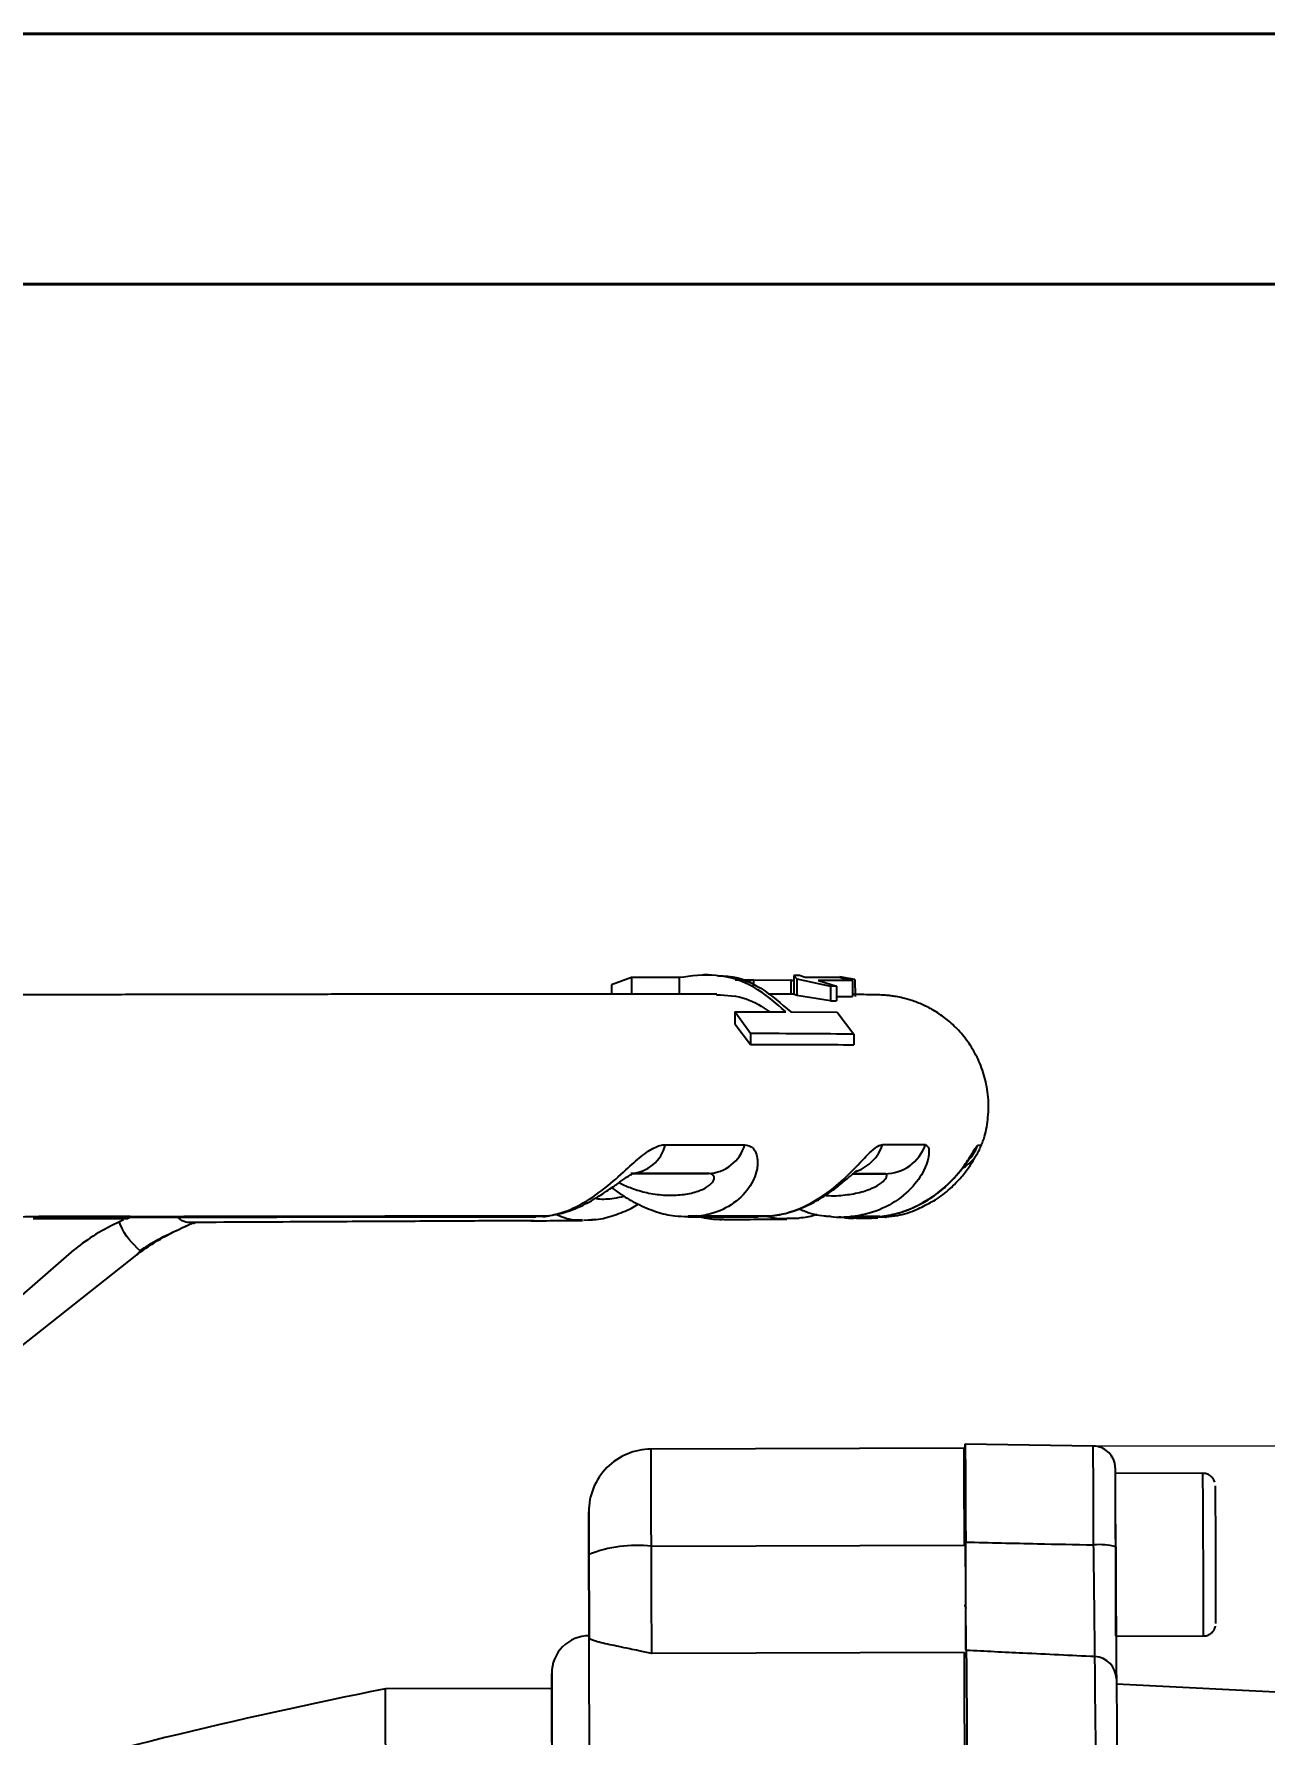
# Model space of a CAD drawing. Header units: millimetres. Extents: x 2320 to 4000, y 933 to 2121.
# Drawn here: x 3563.6 to 3661.9, y 1985.6 to 2121.5 of the extents above; entities that cross this region are included whole.
import ezdxf

# ---------------------------------------------------------------- set-up
doc = ezdxf.new("R2010")
doc.units = ezdxf.units.MM
doc.layers.add('标注', color=3, linetype='Continuous', lineweight=13)
doc.layers.add('粗实线', color=7, linetype='Continuous', lineweight=40)
doc.styles.add('SLDTEXTSTYLE1', font='txt.shx', dxfattribs={"width": 0.7, "bigfont": 'gbcbig.shx'})
doc.dimstyles.new('SLDDIMSTYLE12$0', dxfattribs={"dimtxt": 12, "dimasz": 10, "dimexe": 0, "dimexo": 0.0625, "dimgap": 0.875, "dimtad": 1, "dimdec": 1, "dimlfac": 1.8, "dimrnd": 1e-09, "dimzin": 12, "dimdsep": 46, "dimtxsty": 'SLDTEXTSTYLE1', "dimcen": 0.09, "dimdle": 8.16, "dimclrd": 3, "dimclre": 3, "dimadec": 0, "dimazin": 3, "dimtfac": 1, "dimtdec": 1, "dimtofl": 0, "dimtmove": 0, "dimatfit": 3, "dimfxl": 0, "dimfrac": 2, "dimtolj": 1, "dimlwd": 5, "dimlwe": 5, "dimarcsym": 0})

# ---------------------------------------------------------------- blocks, each defined once
blk = doc.blocks.new('*D58')
at = {"layer": 'Defpoints', "color": 0, "transparency": 16777216}
for p in [(3648.25, 2008.59), (3638.63, 1780.56), (3840.05, 1780.56)]:
    blk.add_point(p, dxfattribs=at)
at = {"layer": '标注', "color": 3, "lineweight": 5, "transparency": 16777216}
blk.add_line((3648.31, 2008.59), (3840.05, 2008.59), dxfattribs=at)
at = {"layer": '标注', "color": 3, "linetype": 'Continuous', "lineweight": 5, "transparency": 16777216}
for p, q in [((3840.05, 1998.59), (3840.05, 1790.56)), ((3638.69, 1780.56), (3840.05, 1780.56))]:
    blk.add_line(p, q, dxfattribs=at)
at = {"layer": '标注', "color": 3, "transparency": 16777216}
for points in [[(3838.39, 1998.59), (3841.72, 1998.59), (3840.05, 2008.59)], [(3838.39, 1790.56), (3841.72, 1790.56), (3840.05, 1780.56)]]:
    blk.add_solid(points, dxfattribs=at)
at = {"layer": '标注', "color": 0, "transparency": 16777216, "insert": (3834.18, 1894.57), "char_height": 10, "attachment_point": 5, "rotation": 90, "style": 'SLDTEXTSTYLE1'}
blk.add_mtext('\\A1;230', dxfattribs=at)

msp = doc.modelspace()

# ---------------------------------------------------------------- linework, layer by layer
at = {"color": 7, "linetype": 'Continuous', "lineweight": 25}
for p, q in [((3611.339, 2046.029), (3609.743, 2045.46)), ((3609.743, 2045.46), (3609.745, 2044.712)), ((3615.145, 2046.03), (3611.339, 2046.029)), ((3611.339, 2046.029), (3611.344, 2044.712)), ((3615.145, 2046.03), (3615.149, 2044.711)), ((3619.639, 2045.851), (3621.098, 2045.864)), ((3621.098, 2045.864), (3620.341, 2045.617)), ((3621.098, 2045.864), (3621.099, 2045.365)), ((3624.085, 2045.821), (3621.098, 2045.8)), ((3624.085, 2045.821), (3624.089, 2044.699)), ((3624.31, 2045.745), (3624.085, 2045.821)), ((3624.308, 2046.194), (3624.566, 2045.922)), ((3624.77, 2046.193), (3624.308, 2046.194)), ((3624.308, 2046.194), (3624.313, 2044.696)), ((3624.566, 2045.922), (3627.262, 2045.35)), ((3624.566, 2045.922), (3624.57, 2044.594)), ((3625.239, 2046.053), (3624.77, 2046.193)), ((3628.009, 2046.038), (3625.239, 2046.053)), ((3629.014, 2045.79), (3626.262, 2045.808)), ((3626.262, 2045.808), (3626.295, 2045.799)), ((3626.295, 2045.799), (3627.727, 2045.348)), ((3627.727, 2045.348), (3627.262, 2045.35)), ((3627.262, 2045.35), (3627.265, 2044.18)), ((3627.727, 2045.348), (3627.73, 2044.179)), ((3629.209, 2045.884), (3627.99, 2046.08)), ((3628.009, 2046.038), (3629.014, 2045.79)), ((3629.014, 2045.79), (3629.018, 2044.508)), ((3629.209, 2045.884), (3629.213, 2044.52)), ((3624.57, 2044.594), (3624.341, 2044.685)), ((3627.265, 2044.18), (3624.57, 2044.594)), ((3627.265, 2044.18), (3627.73, 2044.179)), ((3627.729, 2044.514), (3629.018, 2044.508)), ((3620.858, 2041.567), (3619.613, 2043.301)), ((3619.613, 2043.301), (3623.674, 2043.283)), ((3619.613, 2043.301), (3619.616, 2042.346)), ((3624.078, 2043.282), (3627.79, 2043.262)), ((3627.79, 2043.262), (3629.106, 2041.51)), ((3619.616, 2042.346), (3620.861, 2040.678)), ((3620.858, 2041.567), (3620.861, 2040.678)), ((3629.106, 2041.51), (3629.108, 2040.669)), ((3611.503, 2030.345), (3617.49, 2030.37)), ((3629.044, 2030.338), (3631.614, 2030.347)), ((3563.495, 2026.767), (3571.074, 2026.783)), ((3570.94, 2026.946), (3564.352, 2026.933)), ((3564.352, 2026.933), (3564.363, 2026.808)), ((3564.363, 2026.808), (3570.728, 2026.825)), ((3570.728, 2026.825), (3570.94, 2026.946)), ((3571.28, 2026.901), (3571.074, 2026.783)), ((3576.298, 2026.368), (3576.509, 2026.485)), ((3576.356, 2026.459), (3576.298, 2026.368)), ((3604.155, 2026.95), (3604.427, 2026.952)), ((3604.427, 2026.952), (3604.754, 2026.989)), ((3604.754, 2026.989), (3604.509, 2026.962)), ((3607.498, 2026.643), (3608.257, 2026.684)), ((3607.896, 2026.665), (3608.221, 2026.667)), ((3608.448, 2026.695), (3608.137, 2026.657)), ((3608.221, 2026.667), (3608.448, 2026.695)), ((3616.679, 2026.956), (3615.878, 2026.95)), ((3616.531, 2026.99), (3616.679, 2026.956)), ((3616.757, 2026.965), (3616.531, 2026.99)), ((3616.679, 2026.956), (3622.354, 2026.951)), ((3622.435, 2026.96), (3616.757, 2026.965)), ((3622.354, 2026.951), (3622.561, 2026.983)), ((3624.551, 2026.776), (3623.763, 2026.771)), ((3624.741, 2026.81), (3624.551, 2026.776)), ((3624.602, 2026.813), (3624.919, 2026.853)), ((3624.633, 2026.785), (3624.741, 2026.81)), ((3627.913, 2026.922), (3628.226, 2026.888)), ((3628.941, 2026.962), (3628.975, 2026.931)), ((3629.053, 2026.94), (3628.941, 2026.962)), ((3631.661, 2026.87), (3631.043, 2026.865)), ((3631.127, 2026.913), (3631.157, 2026.922)), ((3631.738, 2026.901), (3631.661, 2026.87)), ((3631.68, 2026.878), (3631.74, 2026.879)), ((3631.74, 2026.879), (3631.738, 2026.901)), ((3544.784, 2005.18), (3566.789, 2024.257)), ((3547.878, 2004.936), (3571.784, 2023.865)), ((3567.067, 2024.502), (3566.79, 2024.258)), ((3571.785, 2023.865), (3572.057, 2024.201)), ((3571.785, 2023.865), (3572.082, 2024.104)), ((3648.25, 2008.586), (3638.018, 2008.733)), ((3637.909, 2008.411), (3612.909, 2008.332)), ((3657.025, 2006.402), (3650.025, 2006.38)), ((3657.978, 2005.687), (3657.905, 2005.885)), ((3638.036, 2003.842), (3637.924, 2003.842)), ((3612.934, 2000.567), (3637.934, 2000.646)), ((3637.949, 1995.842), (3638.061, 1995.843)), ((3650.066, 1993.38), (3657.066, 1993.402)), ((3637.961, 1992.067), (3612.961, 1991.988)), ((3638.07, 1991.938), (3637.965, 1991.969)), ((3604.969, 1989.212), (3591.675, 1989.17)), ((3801.357, 1982.092), (3650.111, 1989.542))]:
    msp.add_line(p, q, dxfattribs=at)
at = {"color": 7, "linetype": 'Continuous', "lineweight": 25, "flags": 128}
for points in [[(3614.06, 2032.675), (3614.898, 2032.675), (3615.722, 2032.675), (3616.533, 2032.675), (3617.332, 2032.675), (3618.117, 2032.675), (3618.889, 2032.675), (3619.648, 2032.675), (3620.393, 2032.675)], [(3617.49, 2030.37), (3616.761, 2030.37), (3616.019, 2030.37), (3615.264, 2030.37), (3614.496, 2030.37), (3613.716, 2030.37), (3612.922, 2030.37), (3612.116, 2030.37), (3611.297, 2030.369)], [(3638.02, 2003.842), (3638.019, 2004.385), (3638.016, 2005.86), (3638.014, 2007.077), (3638.014, 2007.985), (3638.015, 2008.545), (3638.018, 2008.733), (3638.022, 2008.54), (3638.027, 2007.976), (3638.032, 2007.064), (3638.038, 2005.843), (3638.045, 2004.366), (3638.051, 2002.695), (3638.058, 2000.902)], [(3612.934, 2000.567), (3612.928, 2002.352), (3612.923, 2004.013), (3612.918, 2005.48), (3612.914, 2006.689), (3612.912, 2007.591), (3612.91, 2008.147), (3612.909, 2008.332)], [(3650.05, 1995.88), (3650.052, 1995.435), (3650.057, 1994.461), (3650.061, 1993.779), (3650.065, 1993.427), (3650.067, 1993.422), (3650.069, 1993.765), (3650.069, 1994.438), (3650.068, 1995.405), (3650.066, 1996.613), (3650.063, 1997.996), (3650.058, 1999.482), (3650.053, 2000.989), (3650.048, 2002.436), (3650.043, 2003.745), (3650.037, 2004.846), (3650.033, 2005.68), (3650.031, 2005.94)], [(3638.059, 1995.593), (3638.061, 1995.78), (3638.061, 1996.328), (3638.06, 1997.188), (3638.058, 1998.285), (3638.054, 1999.52), (3638.05, 2000.783), (3638.046, 2001.963), (3638.041, 2002.954), (3638.037, 2003.669), (3638.034, 2004.044), (3638.032, 2004.046), (3638.031, 2003.842)], [(3612.961, 1991.988), (3612.96, 1992.382), (3612.958, 1993.014), (3612.955, 1993.869), (3612.952, 1994.926), (3612.948, 1996.156), (3612.943, 1997.53), (3612.939, 1999.013), (3612.934, 2000.567)], [(3638.056, 1995.843), (3638.057, 1995.783), (3638.059, 1995.593)], [(3607.957, 1993.218), (3607.957, 1993.307), (3607.956, 1993.37), (3607.956, 1993.406), (3607.956, 1993.417)], [(3607.984, 1984.674), (3607.977, 1986.951), (3607.971, 1988.895), (3607.965, 1990.499), (3607.962, 1991.757), (3607.959, 1992.665), (3607.957, 1993.218)], [(3638.099, 1992.241), (3638.113, 1991.008), (3638.128, 1989.416), (3638.144, 1987.468), (3638.161, 1985.174), (3638.179, 1982.541), (3638.197, 1979.579), (3638.216, 1976.3), (3638.236, 1972.715), (3638.256, 1968.838), (3638.277, 1964.684), (3638.298, 1960.268), (3638.319, 1955.607), (3638.34, 1950.718), (3638.362, 1945.62), (3638.384, 1940.331), (3638.406, 1934.872), (3638.427, 1929.262), (3638.448, 1923.524), (3638.47, 1917.678), (3638.49, 1911.747)], [(3648.784, 1911.658), (3648.763, 1917.561), (3648.742, 1923.378), (3648.721, 1929.088), (3648.7, 1934.67), (3648.678, 1940.102), (3648.656, 1945.365), (3648.635, 1950.438), (3648.613, 1955.303), (3648.592, 1959.941), (3648.571, 1964.335), (3648.551, 1968.469), (3648.531, 1972.326), (3648.511, 1975.893), (3648.492, 1979.155), (3648.474, 1982.102), (3648.456, 1984.721), (3648.44, 1987.003), (3648.424, 1988.939), (3648.409, 1990.522), (3648.395, 1991.747)], [(3650.106, 1989.982), (3650.119, 1988.78), (3650.134, 1987.225), (3650.15, 1985.324), (3650.166, 1983.084), (3650.183, 1980.513), (3650.201, 1977.62), (3650.22, 1974.417), (3650.239, 1970.916), (3650.259, 1967.129), (3650.279, 1963.071), (3650.299, 1958.758), (3650.32, 1954.204), (3650.341, 1949.428), (3650.362, 1944.448), (3650.384, 1939.281), (3650.405, 1933.948), (3650.426, 1928.468), (3650.447, 1922.862), (3650.467, 1917.151), (3650.488, 1911.357)], [(3591.692, 1983.905), (3591.686, 1985.643), (3591.682, 1987.04), (3591.679, 1988.089), (3591.676, 1988.787), (3591.675, 1989.131), (3591.675, 1989.17)], [(3604.983, 1984.876), (3604.978, 1986.438), (3604.974, 1987.656), (3604.972, 1988.527), (3604.97, 1989.046), (3604.969, 1989.212)]]:
    msp.add_lwpolyline(points, dxfattribs=at)
at = {"color": 7, "linetype": 'Continuous', "lineweight": 25}
for centre, radius, start, end in [((3611.105, 2033.408), 3.045, 273.61426, 346.05263), ((3617.346, 2033.531), 3.165, 272.60164, 344.30287), ((3628.141, 2033.796), 3.463, 290.28626, 340.90491), ((3627.325, 263.311), 1769.357, 89.756818, 89.867599), ((3631.572, 2033.809), 3.462, 270.69377, 340.47257), ((3635.68, 2033.869), 3.562, 318.96421, 339.37274), ((3639.085, 2031.247), 1.369, 80.42439, 93.03813), ((3624.679, 408.088), 1622.274, 89.75509, 89.842169), ((3570.446, 2023.739), 1.676, 12.57601, 16.01971), ((3612.925, 2003.332), 5, 90.18036, 180.18036), ((2701.791, 1999.872), 946.499, 0.048893, 0.527554), ((2273.963, 1995.557), 1383.105, 359.910754, 0.449286), ((1542.055, 1994.243), 2108.01, 0.170586, 0.315836), ((2365.765, 1995.842), 1292.299, 359.936319, 0.424018), ((2778.951, 1997.143), 871.108, 359.916926, 0.443114), ((3611.736, 1990.284), 10.353, 83.35892, 111.53776), ((3648.739, 1995.827), 4.873, 74.3176, 95.28582), ((3607.966, 1990.417), 3, 90.18036, 180.18036), ((3648.321, 1989.964), 1.784, 0.56874, 87.64469), ((3672.766, 1580.39), 416.745, 101.22027, 111.15509)]:
    msp.add_arc(centre, radius, start, end, dxfattribs=at)
for points, knots in [([(3623.674, 2043.283), (3622.857, 2044.011), (3621.223, 2045.466), (3618.155, 2046.416), (3616.128, 2046.156), (3615.145, 2046.03)], [0, 0, 0, 0, 0.3398767, 0.6797801, 1, 1, 1, 1]), ([(3617.481, 2046.257), (3617.402, 2046.257), (3617.285, 2046.258), (3617.148, 2046.258), (3617.103, 2046.258)], [0, 0, 0, 0, 0.6751357, 1, 1, 1, 1]), ([(3618.235, 2046.156), (3618.378, 2046.165), (3619.569, 2046.243), (3621.727, 2045.345), (3623.31, 2043.955), (3624.078, 2043.282)], [0, 0, 0, 0, 0.0656886, 0.5467379, 1, 1, 1, 1]), ([(3618.153, 2044.709), (3617.522, 2044.71), (3615.96, 2044.711), (3613.143, 2044.712), (3609.752, 2044.713), (3606.083, 2044.712), (3602.156, 2044.709), (3597.977, 2044.706), (3593.556, 2044.702), (3588.902, 2044.696), (3584.026, 2044.69), (3578.938, 2044.682), (3573.649, 2044.673), (3568.172, 2044.663), (3562.518, 2044.652), (3556.7, 2044.64), (3550.73, 2044.627), (3544.622, 2044.613), (3538.389, 2044.598), (3532.046, 2044.582), (3525.606, 2044.566), (3519.083, 2044.548), (3512.492, 2044.53), (3505.847, 2044.511), (3499.163, 2044.491), (3492.455, 2044.471), (3485.738, 2044.449), (3479.027, 2044.428), (3472.336, 2044.406), (3465.68, 2044.383), (3459.074, 2044.36), (3452.532, 2044.336), (3446.07, 2044.313), (3439.701, 2044.289), (3433.439, 2044.264), (3427.299, 2044.24), (3421.293, 2044.215), (3415.435, 2044.191), (3409.739, 2044.166), (3404.216, 2044.141), (3398.879, 2044.117), (3393.74, 2044.093), (3388.809, 2044.069), (3384.099, 2044.045), (3379.618, 2044.021), (3375.378, 2043.998), (3371.387, 2043.975), (3367.655, 2043.953), (3364.188, 2043.931), (3360.996, 2043.91), (3358.084, 2043.89), (3355.459, 2043.87), (3353.125, 2043.85), (3351.088, 2043.832), (3349.351, 2043.814), (3347.913, 2043.797), (3346.776, 2043.781), (3345.903, 2043.763), (3345.47, 2043.752), (3345.047, 2043.73), (3344.711, 2043.703), (3344.291, 2043.652), (3343.773, 2043.564), (3343.059, 2043.392), (3342.174, 2043.089), (3341.168, 2042.605), (3340.12, 2041.915), (3339.098, 2041.003), (3338.173, 2039.862), (3337.422, 2038.526), (3336.902, 2037.045), (3336.641, 2035.434), (3336.683, 2033.787), (3337.024, 2032.204), (3337.597, 2030.799), (3338.345, 2029.585), (3339.217, 2028.565), (3340.162, 2027.738), (3341.133, 2027.099), (3342.074, 2026.636), (3342.921, 2026.33), (3343.626, 2026.147), (3344.154, 2026.049), (3344.45, 2026.008), (3344.547, 2025.998), (3344.566, 2025.996)], [0, 0, 0, 0, 0.0110684, 0.0273711, 0.0436679, 0.0599607, 0.0762506, 0.0925385, 0.1088249, 0.12511, 0.1413943, 0.1576779, 0.1739609, 0.1902435, 0.2065257, 0.2228075, 0.2390892, 0.2553706, 0.2716519, 0.287933, 0.304214, 0.320495, 0.3367758, 0.3530566, 0.3693373, 0.3856181, 0.4018988, 0.4181795, 0.4344602, 0.4507409, 0.4670217, 0.4833025, 0.4995834, 0.5158643, 0.5321454, 0.5484266, 0.5647079, 0.5809894, 0.5972711, 0.613553, 0.6298353, 0.6461179, 0.662401, 0.6786847, 0.694969, 0.7112543, 0.7275406, 0.7438285, 0.7601184, 0.7764109, 0.7927073, 0.8090091, 0.8253193, 0.8416426, 0.8579882, 0.874375, 0.8908477, 0.9075372, 0.9250134, 0.9304388, 0.9336287, 0.9354293, 0.9371416, 0.9389823, 0.9413668, 0.9441481, 0.9471667, 0.9505105, 0.9540906, 0.9578127, 0.9616135, 0.9654544, 0.9696284, 0.9735231, 0.9771757, 0.9806185, 0.9838633, 0.9869091, 0.9897422, 0.9923293, 0.9945963, 0.9964557, 0.998026, 0.9996193, 1, 1, 1, 1]), ([(3618.147, 2044.654), (3618.954, 2044.621), (3620.487, 2044.558), (3621.801, 2043.696), (3622.423, 2043.289)], [0, 0, 0, 0, 0.52676, 1, 1, 1, 1]), ([(3624.342, 2044.698), (3624.191, 2044.699), (3623.584, 2044.701), (3622.835, 2044.702), (3622.271, 2044.703)], [0, 0, 0, 0, 0.2477954, 1, 1, 1, 1]), ([(3631.655, 2044.616), (3631.533, 2044.624), (3631.287, 2044.641), (3631.036, 2044.648), (3630.633, 2044.659), (3630.021, 2044.668), (3629.335, 2044.674), (3629.017, 2044.677)], [0, 0, 0, 0, 0.095523, 0.192934, 0.3993126, 0.7212411, 1, 1, 1, 1]), ([(3639.278, 2032.577), (3639.332, 2032.698), (3639.603, 2033.3), (3639.831, 2034.482), (3639.932, 2036.089), (3639.719, 2037.684), (3639.244, 2039.17), (3638.568, 2040.471), (3637.746, 2041.579), (3636.828, 2042.492), (3635.862, 2043.214), (3634.9, 2043.755), (3634.003, 2044.128), (3633.231, 2044.361), (3632.62, 2044.494), (3632.169, 2044.564), (3631.854, 2044.6), (3631.723, 2044.611), (3631.655, 2044.616)], [0, 0, 0, 0, 0.0224033, 0.1107529, 0.1996642, 0.2922655, 0.3789402, 0.4605091, 0.5374297, 0.6098026, 0.6774495, 0.7398445, 0.7957765, 0.8429996, 0.8814778, 0.9170424, 0.9568281, 1, 1, 1, 1]), ([(3629.106, 2041.51), (3627.888, 2041.519), (3625.448, 2041.537), (3622.39, 2041.557), (3620.858, 2041.567)], [0, 0, 0, 0, 0.4988716, 1, 1, 1, 1]), ([(3620.861, 2040.678), (3622.209, 2040.677), (3624.91, 2040.675), (3627.514, 2040.672), (3628.835, 2040.669), (3629.108, 2040.669)], [0, 0, 0, 0, 0.4414628, 0.8844871, 1, 1, 1, 1]), ([(3604.509, 2026.962), (3604.73, 2026.998), (3605.631, 2027.143), (3607.249, 2027.788), (3609.184, 2029.115), (3610.797, 2030.569), (3611.923, 2031.593), (3612.825, 2032.269), (3613.492, 2032.623), (3613.916, 2032.662), (3614.06, 2032.675)], [0, 0, 0, 0, 0.0622967, 0.2544254, 0.4482378, 0.6229599, 0.7582503, 0.8249276, 0.9404672, 1, 1, 1, 1]), ([(3620.393, 2032.675), (3620.638, 2032.618), (3620.974, 2032.54), (3621.371, 2031.954), (3621.47, 2031.323), (3621.306, 2030.287), (3620.789, 2029.115), (3619.387, 2027.789), (3617.895, 2027.147), (3616.976, 2027), (3616.757, 2026.965)], [0, 0, 0, 0, 0.1281763, 0.1753176, 0.3410351, 0.3773525, 0.5525415, 0.7468717, 0.9395136, 1, 1, 1, 1]), ([(3622.435, 2026.96), (3622.673, 2026.995), (3623.681, 2027.142), (3625.452, 2027.782), (3627.471, 2029.109), (3629.002, 2030.562), (3629.943, 2031.584), (3630.622, 2032.259), (3631.076, 2032.612), (3631.328, 2032.65), (3631.414, 2032.663)], [0, 0, 0, 0, 0.0596207, 0.2522975, 0.446663, 0.6218836, 0.7575601, 0.8244278, 0.9402973, 1, 1, 1, 1]), ([(3634.835, 2032.651), (3634.945, 2032.594), (3635.096, 2032.515), (3635.152, 2031.928), (3635.02, 2031.296), (3634.55, 2030.259), (3633.74, 2029.087), (3632.01, 2027.761), (3630.307, 2027.122), (3629.29, 2026.975), (3629.053, 2026.94)], [0, 0, 0, 0, 0.128421, 0.1756524, 0.3416863, 0.3780729, 0.5535965, 0.748298, 0.9413079, 1, 1, 1, 1]), ([(3631.206, 2026.921), (3631.45, 2026.955), (3632.501, 2027.103), (3634.31, 2027.74), (3636.274, 2029.065), (3637.617, 2030.517), (3638.309, 2031.538), (3638.72, 2032.212), (3638.929, 2032.565), (3638.992, 2032.601), (3639.013, 2032.614)], [0, 0, 0, 0, 0.0583818, 0.2513124, 0.4459339, 0.6213853, 0.7572406, 0.8241965, 0.9402186, 1, 1, 1, 1]), ([(3637.819, 2030.821), (3637.891, 2030.86), (3638.179, 2031.015), (3638.646, 2031.463), (3639.087, 2032.018), (3639.226, 2032.442), (3639.272, 2032.581)], [0, 0, 0, 0, 0.1098117, 0.4367008, 0.8138713, 1, 1, 1, 1]), ([(3604.648, 2026.979), (3605.088, 2027.054), (3605.997, 2027.208), (3607.329, 2027.743), (3608.595, 2028.44), (3609.654, 2029.157), (3610.491, 2029.759), (3611.062, 2030.143), (3611.43, 2030.357), (3611.556, 2030.4), (3611.526, 2030.394), (3611.52, 2030.392)], [0, 0, 0, 0, 0.1546631, 0.3201764, 0.4853736, 0.6359501, 0.7419072, 0.8393548, 0.9077958, 0.9795367, 1, 1, 1, 1]), ([(3622.479, 2026.978), (3622.929, 2027.045), (3623.884, 2027.188), (3625.277, 2027.718), (3626.592, 2028.429), (3627.698, 2029.213), (3628.557, 2029.923), (3629.09, 2030.382), (3629.384, 2030.613), (3629.398, 2030.623), (3629.404, 2030.626)], [0, 0, 0, 0, 0.1518535, 0.3217939, 0.4888299, 0.6436787, 0.7766944, 0.8856962, 0.9561426, 1, 1, 1, 1]), ([(3634.806, 2028.156), (3635.002, 2028.263), (3635.626, 2028.601), (3636.486, 2029.326), (3637.34, 2030.196), (3637.903, 2030.911), (3638.229, 2031.375), (3638.359, 2031.559), (3638.348, 2031.545), (3638.345, 2031.542)], [0, 0, 0, 0, 0.1031835, 0.327259, 0.5349571, 0.7272753, 0.8633776, 0.9681747, 1, 1, 1, 1]), ([(3635.253, 2028.062), (3635.336, 2028.103), (3635.86, 2028.362), (3636.676, 2029.02), (3637.618, 2029.939), (3638.29, 2030.808), (3638.693, 2031.449), (3638.812, 2031.665), (3638.845, 2031.726)], [0, 0, 0, 0, 0.0444842, 0.2809703, 0.513973, 0.7245857, 0.9224641, 1, 1, 1, 1]), ([(3609.76, 2029.238), (3610.017, 2029.052), (3610.66, 2028.587), (3611.856, 2027.885), (3613.29, 2027.293), (3614.656, 2026.953), (3615.497, 2026.944), (3615.84, 2026.94)], [0, 0, 0, 0, 0.1454076, 0.3649113, 0.6112803, 0.8414821, 1, 1, 1, 1]), ([(3610.344, 2029.65), (3610.407, 2029.618), (3610.763, 2029.436), (3611.584, 2029.095), (3612.771, 2028.766), (3614.087, 2028.605), (3615.385, 2028.648), (3616.543, 2028.883), (3617.43, 2029.272), (3617.917, 2029.734), (3617.977, 2030.054), (3617.87, 2030.273), (3617.698, 2030.362), (3617.523, 2030.369), (3617.49, 2030.37)], [0, 0, 0, 0, 0.0193919, 0.1098729, 0.2227186, 0.3520096, 0.4829803, 0.6051243, 0.717075, 0.8072624, 0.8781643, 0.9075764, 0.9824053, 1, 1, 1, 1]), ([(3626.833, 2028.631), (3626.876, 2028.626), (3627.415, 2028.56), (3628.407, 2028.636), (3629.726, 2028.855), (3630.792, 2029.248), (3631.479, 2029.709), (3631.712, 2030.03), (3631.772, 2030.249), (3631.72, 2030.339), (3631.631, 2030.346), (3631.614, 2030.347)], [0, 0, 0, 0, 0.0173765, 0.2159827, 0.4012039, 0.5709679, 0.7077298, 0.8152466, 0.8598474, 0.9733192, 1, 1, 1, 1]), ([(3608.332, 2026.688), (3608.397, 2026.691), (3608.946, 2026.716), (3609.965, 2027.024), (3611.087, 2027.45), (3611.699, 2027.814), (3611.878, 2027.92)], [0, 0, 0, 0, 0.0523402, 0.4483993, 0.8389377, 1, 1, 1, 1]), ([(3608.448, 2028.387), (3608.518, 2028.376), (3608.986, 2028.302), (3609.771, 2028.345), (3610.495, 2028.497), (3610.77, 2028.555)], [0, 0, 0, 0, 0.0979895, 0.6563286, 1, 1, 1, 1]), ([(3631.206, 2026.938), (3631.668, 2027.007), (3632.651, 2027.153), (3633.874, 2027.596), (3634.56, 2028.008), (3634.806, 2028.156)], [0, 0, 0, 0, 0.36357638, 0.7722098, 1, 1, 1, 1]), ([(3631.736, 2026.914), (3632.024, 2026.942), (3632.842, 2027.019), (3634.049, 2027.407), (3634.88, 2027.859), (3635.253, 2028.062)], [0, 0, 0, 0, 0.23062256, 0.65492981, 1, 1, 1, 1]), ([(3563.642, 2026.896), (3561.527, 2026.891), (3557.291, 2026.882), (3552.872, 2026.871), (3550.66, 2026.866)], [0, 0, 0, 0, 0.4993344, 1, 1, 1, 1]), ([(3564.352, 2026.933), (3564.272, 2026.932), (3564.111, 2026.93), (3563.856, 2026.914), (3563.706, 2026.901), (3563.642, 2026.896)], [0, 0, 0, 0, 0.3631012, 0.7286878, 1, 1, 1, 1]), ([(3563.642, 2026.896), (3563.741, 2026.875), (3563.991, 2026.82), (3564.223, 2026.813), (3564.363, 2026.808)], [0, 0, 0, 0, 0.3958954, 1, 1, 1, 1]), ([(3570.721, 2026.656), (3570.034, 2026.324), (3568.579, 2025.621), (3567.589, 2024.888), (3567.067, 2024.502)], [0, 0, 0, 0, 0.47250817, 1, 1, 1, 1]), ([(3572.057, 2024.201), (3571.456, 2024.763), (3570.824, 2025.354), (3570.416, 2026.436), (3570.396, 2026.489)], [0, 0, 0, 0, 0.9502721, 1, 1, 1, 1]), ([(3570.728, 2026.825), (3570.846, 2026.83), (3571.051, 2026.838), (3571.213, 2026.89), (3571.283, 2026.912)], [0, 0, 0, 0, 0.5731343, 1, 1, 1, 1]), ([(3571.283, 2026.912), (3571.281, 2026.914), (3571.273, 2026.922), (3571.219, 2026.936), (3571.088, 2026.945), (3570.981, 2026.945), (3570.94, 2026.946)], [0, 0, 0, 0, 0.0879745, 0.4367096, 0.7861811, 1, 1, 1, 1]), ([(3571.143, 2026.872), (3572.215, 2026.874), (3575.696, 2026.881), (3581.372, 2026.891), (3587.956, 2026.901), (3593.685, 2026.909), (3597.015, 2026.913), (3598.451, 2026.914)], [0, 0, 0, 0, 0.1060467, 0.3446078, 0.5841048, 0.8206023, 1, 1, 1, 1]), ([(3598.384, 2026.914), (3597.042, 2026.913), (3593.872, 2026.91), (3588.399, 2026.902), (3582.049, 2026.892), (3576.248, 2026.882), (3572.53, 2026.875), (3571.151, 2026.873)], [0, 0, 0, 0, 0.1682541, 0.3975565, 0.6302285, 0.8629006, 1, 1, 1, 1]), ([(3571.28, 2026.901), (3573.375, 2026.905), (3577.572, 2026.913), (3584.58, 2026.926), (3592.188, 2026.938), (3599.091, 2026.947), (3602.956, 2026.951), (3604.427, 2026.952)], [0, 0, 0, 0, 0.1665134, 0.3335205, 0.5873875, 0.8430166, 1, 1, 1, 1]), ([(3604.509, 2026.962), (3601.673, 2026.959), (3595.975, 2026.954), (3587.171, 2026.941), (3578.899, 2026.927), (3573.825, 2026.917), (3571.283, 2026.912)], [0, 0, 0, 0, 0.2970422, 0.5969281, 0.7980268, 1, 1, 1, 1]), ([(3572.057, 2024.201), (3572.506, 2024.502), (3573.439, 2025.127), (3575.025, 2025.846), (3576.024, 2026.311), (3576.34, 2026.458)], [0, 0, 0, 0, 0.3877953, 0.80600492, 1, 1, 1, 1]), ([(3572.082, 2024.104), (3572.659, 2024.497), (3573.837, 2025.298), (3575.5, 2026.066), (3576.348, 2026.458)], [0, 0, 0, 0, 0.4901607, 1, 1, 1, 1]), ([(3576.342, 2026.458), (3575.925, 2026.441), (3575.483, 2026.423), (3575.119, 2026.856), (3575.099, 2026.88)], [0, 0, 0, 0, 0.9445287, 1, 1, 1, 1]), ([(3603.568, 2026.6), (3601.77, 2026.59), (3598.17, 2026.569), (3592.189, 2026.537), (3585.048, 2026.5), (3579.543, 2026.473), (3576.348, 2026.458)], [0, 0, 0, 0, 0.2273243, 0.4550912, 0.6837518, 1, 1, 1, 1]), ([(3598.186, 2026.906), (3599.369, 2026.907), (3601.284, 2026.909), (3603.03, 2026.91), (3603.697, 2026.91)], [0, 0, 0, 0, 0.6180929, 1, 1, 1, 1]), ([(3603.296, 2026.593), (3604.125, 2026.597), (3605.571, 2026.605), (3606.877, 2026.613), (3607.434, 2026.617)], [0, 0, 0, 0, 0.57339965, 1, 1, 1, 1]), ([(3604.155, 2026.95), (3604.285, 2026.942), (3604.436, 2026.933), (3604.585, 2026.966), (3604.604, 2026.97)], [0, 0, 0, 0, 0.8672427, 1, 1, 1, 1]), ([(3607.434, 2026.654), (3607.207, 2026.645), (3606.422, 2026.611), (3605.74, 2026.899), (3605.254, 2027.104)], [0, 0, 0, 0, 0.2881067, 1, 1, 1, 1]), ([(3615.879, 2026.911), (3616.841, 2026.91), (3618.77, 2026.909), (3620.599, 2026.906), (3621.415, 2026.905), (3621.477, 2026.905)], [0, 0, 0, 0, 0.47930773, 0.96076317, 1, 1, 1, 1]), ([(3616.872, 2026.91), (3616.971, 2026.881), (3617.529, 2026.721), (3618.102, 2026.708), (3618.573, 2026.698)], [0, 0, 0, 0, 0.178972, 1, 1, 1, 1]), ([(3617.207, 2026.91), (3617.455, 2026.833), (3617.96, 2026.676), (3618.458, 2026.712), (3618.711, 2026.73)], [0, 0, 0, 0, 0.4902569, 1, 1, 1, 1]), ([(3618.711, 2026.691), (3618.762, 2026.691), (3619.77, 2026.698), (3621.444, 2026.712), (3623.077, 2026.725), (3623.751, 2026.731), (3623.763, 2026.731)], [0, 0, 0, 0, 0.0253147, 0.50790424, 0.99075699, 1, 1, 1, 1]), ([(3622.21, 2026.942), (3622.236, 2026.942), (3622.307, 2026.939), (3622.378, 2026.957), (3622.423, 2026.968)], [0, 0, 0, 0, 0.36429344, 1, 1, 1, 1]), ([(3623.763, 2026.771), (3623.487, 2026.752), (3622.962, 2026.715), (3622.482, 2026.869), (3622.255, 2026.942)], [0, 0, 0, 0, 0.5251384, 1, 1, 1, 1]), ([(3624.739, 2027.559), (3624.873, 2027.498), (3625.508, 2027.208), (3626.331, 2026.997), (3627.006, 2026.968), (3627.134, 2026.962)], [0, 0, 0, 0, 0.1788001, 0.8449304, 1, 1, 1, 1]), ([(3624.919, 2026.853), (3625.122, 2026.87), (3625.55, 2026.906), (3625.959, 2027.051), (3626.174, 2027.126)], [0, 0, 0, 0, 0.4748567, 1, 1, 1, 1]), ([(3628.975, 2026.931), (3628.418, 2026.866), (3627.803, 2026.794), (3627.198, 2026.943), (3627.141, 2026.957)], [0, 0, 0, 0, 0.9055177, 1, 1, 1, 1]), ([(3627.982, 2026.883), (3628.173, 2026.882), (3628.822, 2026.879), (3629.524, 2026.872), (3629.897, 2026.867), (3630.049, 2026.865)], [0, 0, 0, 0, 0.1985537, 0.6736783, 1, 1, 1, 1]), ([(3628.23, 2026.88), (3628.308, 2026.86), (3628.668, 2026.766), (3629.037, 2026.803), (3629.326, 2026.832)], [0, 0, 0, 0, 0.2163902, 1, 1, 1, 1]), ([(3628.975, 2026.931), (3629.168, 2026.93), (3630.088, 2026.925), (3630.669, 2026.918), (3631.127, 2026.913)], [0, 0, 0, 0, 0.2101504, 1, 1, 1, 1]), ([(3631.206, 2026.921), (3630.957, 2026.924), (3630.414, 2026.931), (3629.531, 2026.937), (3629.053, 2026.94)], [0, 0, 0, 0, 0.458701, 1, 1, 1, 1]), ([(3629.327, 2026.792), (3629.52, 2026.795), (3630.098, 2026.803), (3630.608, 2026.813), (3630.932, 2026.824), (3631.043, 2026.828)], [0, 0, 0, 0, 0.2490051, 0.7442479, 1, 1, 1, 1]), ([(3650.033, 2005.859), (3650.033, 2005.879), (3650.031, 2006.188), (3650.028, 2006.54), (3650.026, 2006.752), (3650.024, 2006.839), (3650.022, 2006.889), (3650.017, 2006.951), (3649.999, 2007.115), (3649.934, 2007.386), (3649.756, 2007.769), (3649.426, 2008.167), (3648.907, 2008.503), (3648.49, 2008.556), (3648.28, 2008.583)], [0, 0, 0, 0, 0.0166733, 0.25794, 0.5007533, 0.5437233, 0.5609278, 0.5738977, 0.5910236, 0.6481528, 0.7069012, 0.797085, 0.897562, 1, 1, 1, 1]), ([(3657.905, 2005.885), (3657.858, 2005.956), (3657.748, 2006.125), (3657.482, 2006.31), (3657.216, 2006.41), (3657.061, 2006.392), (3657.024, 2006.388)], [0, 0, 0, 0, 0.2368829, 0.5635181, 0.8968275, 1, 1, 1, 1]), ([(3607.936, 1999.914), (3607.934, 2000.358), (3607.932, 2001.278), (3607.928, 2002.409), (3607.926, 2003.177), (3607.925, 2003.271), (3607.925, 2003.316)], [0, 0, 0, 0, 0.2416654, 0.5, 0.7583346, 1, 1, 1, 1]), ([(3607.925, 2003.316), (3607.925, 2003.269), (3607.926, 2003.172), (3607.928, 2002.399), (3607.932, 2001.265), (3607.934, 2000.344), (3607.936, 1999.899)], [0, 0, 0, 0, 0.2416654, 0.5, 0.7583346, 1, 1, 1, 1]), ([(3638.099, 1992.241), (3638.096, 1992.523), (3638.091, 1993.087), (3638.08, 1995.109), (3638.069, 1997.761), (3638.061, 1999.854), (3638.058, 2000.902)], [0, 0, 0, 0, 0.2500466, 0.4994486, 0.7493959, 1, 1, 1, 1]), ([(3638.058, 2000.902), (3639.968, 2000.86), (3643.378, 2000.785), (3646.789, 2000.712), (3648.29, 2000.679)], [0, 0, 0, 0, 0.56, 1, 1, 1, 1]), ([(3648.395, 1991.747), (3648.392, 1992.037), (3648.386, 1992.618), (3648.362, 1994.711), (3648.329, 1997.455), (3648.303, 1999.604), (3648.29, 2000.679)], [0, 0, 0, 0, 0.2497435, 0.4995348, 0.7496229, 1, 1, 1, 1]), ([(3650.056, 2000.519), (3650.059, 1999.569), (3650.065, 1997.674), (3650.076, 1995.076), (3650.087, 1992.746), (3650.097, 1990.846), (3650.103, 1990.27), (3650.106, 1989.982)], [0, 0, 0, 0, 0.1872716, 0.3736538, 0.5608014, 0.7799695, 1, 1, 1, 1]), ([(3638.039, 1995.842), (3638.04, 1995.642), (3638.042, 1994.551), (3638.043, 1993.155), (3638.041, 1992.574), (3638.04, 1992.284)], [0, 0, 0, 0, 0.1010678, 0.5499297, 1, 1, 1, 1]), ([(3657.063, 1993.417), (3657.106, 1993.413), (3657.264, 1993.398), (3657.508, 1993.492), (3657.743, 1993.653), (3657.896, 1993.835), (3657.986, 1994.007), (3658.028, 1994.126), (3658.038, 1994.181), (3658.039, 1994.187)], [0, 0, 0, 0, 0.0949917, 0.3497825, 0.5539791, 0.7260298, 0.8702758, 0.9861493, 1, 1, 1, 1]), ([(3612.961, 1991.988), (3612.614, 1992.065), (3612.019, 1992.197), (3611.13, 1992.381), (3610.349, 1992.544), (3609.308, 1992.766), (3608.247, 1993.01), (3608.049, 1993.152), (3607.957, 1993.218)], [0, 0, 0, 0, 0.1463774, 0.2506702, 0.3830859, 0.5005108, 0.7689886, 1, 1, 1, 1]), ([(3648.395, 1991.747), (3646.473, 1991.839), (3643.041, 1992.003), (3639.609, 1992.168), (3638.099, 1992.241)], [0, 0, 0, 0, 0.56, 1, 1, 1, 1]), ([(3604.966, 1990.407), (3604.966, 1990.325), (3604.967, 1990.159), (3604.971, 1988.726), (3604.978, 1986.377), (3604.989, 1983.007), (3605.003, 1978.645), (3605.02, 1973.345), (3605.039, 1967.184), (3605.061, 1960.257), (3605.085, 1952.71), (3605.11, 1944.682), (3605.136, 1936.311), (3605.164, 1927.634), (3605.192, 1918.641), (3605.221, 1909.304), (3605.252, 1899.629), (3605.283, 1889.745), (3605.314, 1879.79), (3605.345, 1869.955), (3605.375, 1860.386), (3605.404, 1851.227), (3605.431, 1842.634), (3605.456, 1834.726), (3605.479, 1827.514), (3605.492, 1823.304), (3605.498, 1821.219)], [0, 0, 0, 0, 0.03995482, 0.08064697, 0.12202754, 0.16441326, 0.2070901, 0.25, 0.29290784, 0.33558471, 0.37797245, 0.41935105, 0.4600437, 0.5, 0.53995431, 0.58064697, 0.62202754, 0.66441326, 0.7070901, 0.75, 0.79290784, 0.83558471, 0.87797245, 0.91935105, 0.9600442, 1, 1, 1, 1]), ([(3604.969, 1989.212), (3604.969, 1989.48), (3604.966, 1990.263), (3604.966, 1990.35), (3604.966, 1990.407)], [0, 0, 0, 0, 0.34217927, 1, 1, 1, 1])]:
    msp.add_open_spline(points, degree=3, knots=knots, dxfattribs=at)
for points in [[(3637.909, 2008.411), (3637.91, 2008.3), (3637.91, 2008.078), (3637.916, 2006.33), (3637.924, 2003.794), (3637.93, 2001.695), (3637.934, 2000.646)], [(3607.957, 1993.218), (3607.954, 1994.255), (3607.947, 1996.33), (3607.94, 1998.719), (3607.936, 1999.914)], [(3607.936, 1999.899), (3607.94, 1998.704), (3607.947, 1996.313), (3607.954, 1994.234), (3607.957, 1993.194)], [(3638.214, 1911.725), (3638.203, 1915.025), (3638.183, 1921.625), (3638.153, 1931.196), (3638.124, 1940.397), (3638.096, 1949.117), (3638.07, 1957.269), (3638.047, 1964.768), (3638.025, 1971.536), (3638.007, 1977.5), (3637.991, 1982.605), (3637.977, 1986.773), (3637.967, 1990.054), (3637.963, 1991.396), (3637.961, 1992.067)]]:
    msp.add_open_spline(points, degree=3, dxfattribs=at)
at = {"layer": '粗实线'}
for p, q in [((3999.709, 2121.466), (2319.709, 2121.466)), ((3979.709, 2101.466), (2419.709, 2101.466))]:
    msp.add_line(p, q, dxfattribs=at)

# ---------------------------------------------------------------- dimensions: what is measured, and where the dimension line sits
at = {"layer": '标注'}
dim = msp.add_linear_dim(base=(3840.055, 1780.559), p1=(3648.25, 2008.586), p2=(3638.626, 1780.559), angle=90, text='230', dimstyle='SLDDIMSTYLE12$0', override={"dimtxt": 10, "dimtdec": 3, "dimtzin": 0}, dxfattribs=at)
dim.commit()
dim.dimension.update_dxf_attribs({"geometry": '*D58', "text_midpoint": (3834.18, 1894.573)})

doc.saveas('drawing.dxf')
